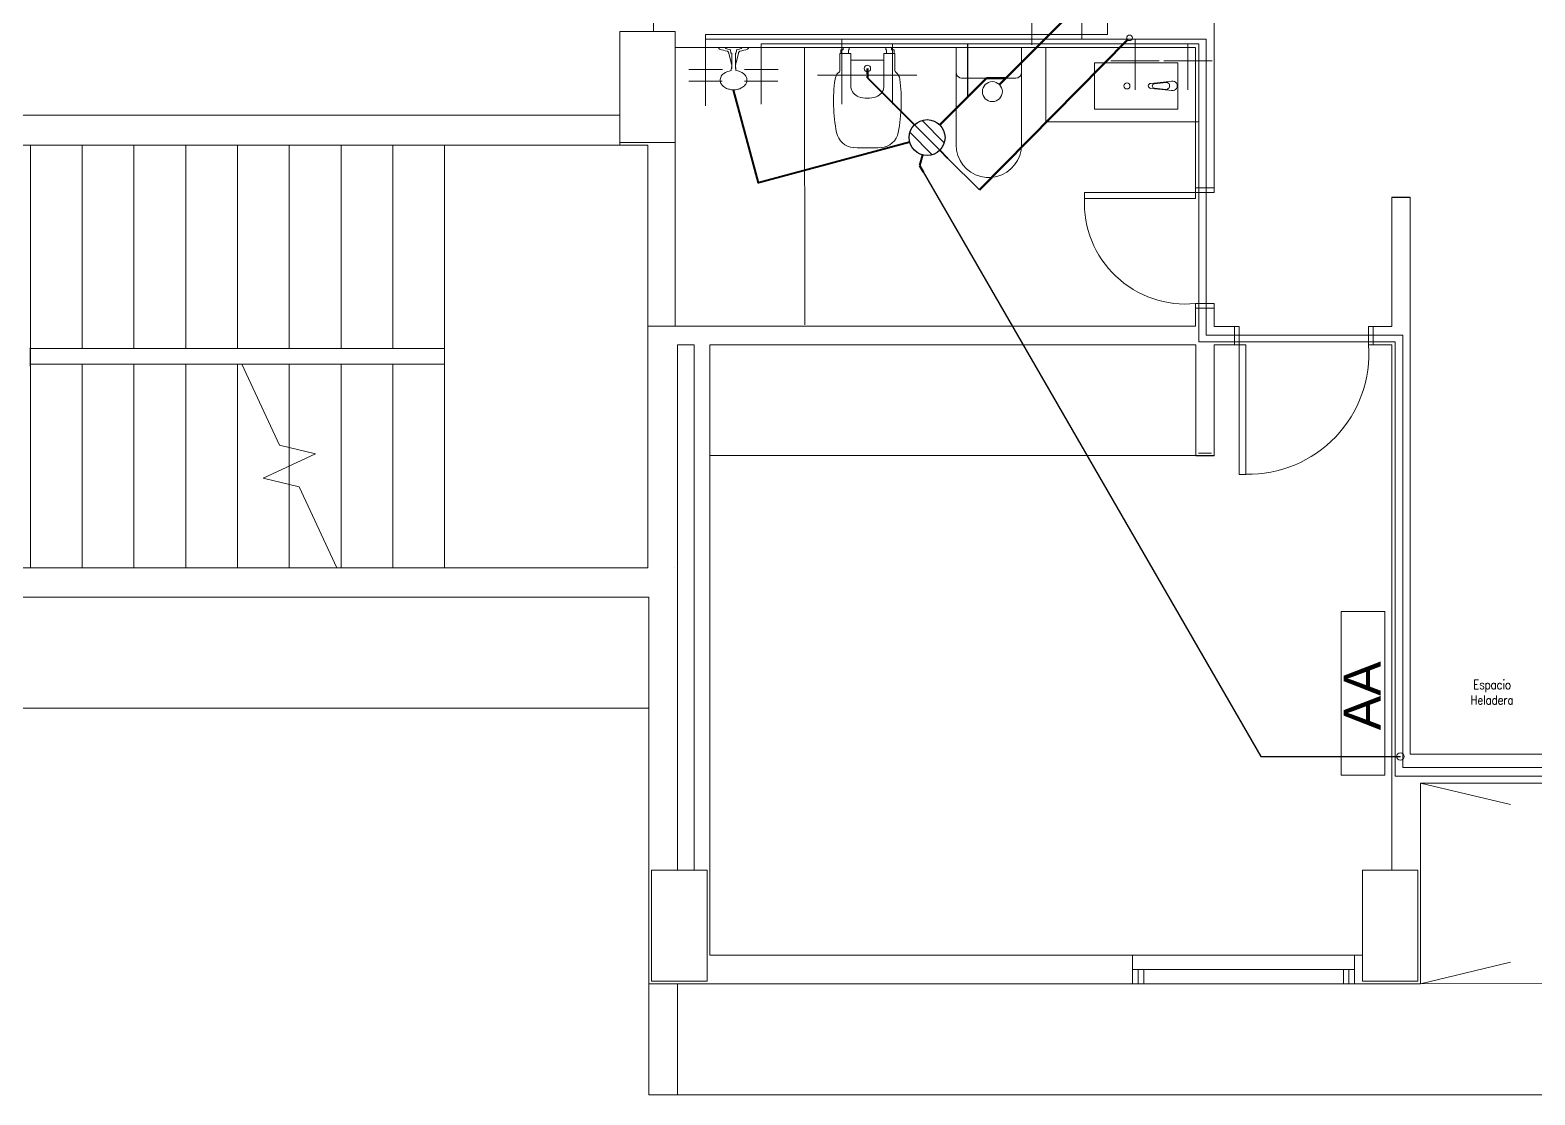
# Model space of a CAD drawing. Header units: millimetres. Extents: x 539 to 842, y -453 to -96.
# Drawn here: x 756.59 to 764.73, y -273.1 to -267.34 of the extents above; entities that cross this region are included whole.
import ezdxf

# ---------------------------------------------------------------- set-up
doc = ezdxf.new("R2010")
doc.units = ezdxf.units.MM
doc.header["$LTSCALE"] = 0.1
for name, pattern in [('ACAD_ISO02W100', [15, 12, -3]), ('CONTINUA', [0]), ('DASHED', [0.7, 0.5, -0.2]), ('Overhead', [0.003969, 0.002381, -0.001587])]:
    doc.linetypes.add(name, pattern=pattern)
doc.layers.get('0').update_dxf_attribs({"lineweight": 5})
for name, color, linetype, lineweight in [('00-Agua Caliente', 1, 'Continuous', 20), ('00-Agua Fria', 5, 'ACAD_ISO02W100', 20), ('A-DETL', 7, 'Continuous', 5), ('A-DETL-GENF', 7, 'Continuous', 5), ('MUEBLES', 250, 'Continuous', 5), ('P-SANR-FIXT', 7, 'Continuous', 5)]:
    doc.layers.add(name, color=color, linetype=linetype, lineweight=lineweight)
doc.layers.add('00-Primario', color=7, linetype='Continuous', true_color=0xff2400)
doc.layers.add('00-Secundario', color=24, linetype='Continuous')
doc.styles.add('Romans 1.50', font='romans.shx', dxfattribs={"width": 0.8, "height": 0.15})
doc.styles.get("Standard").update_dxf_attribs({"font": 'arial.ttf'})

# ---------------------------------------------------------------- blocks, each defined once
blk = doc.blocks.new('Shower-Valve_Trim-KOHLER-Alteo-K-TS45106 - 2_5 GPM_ 2BZ-Oil-Rubed Nickel-684691-2-TORRE-ARQ- PB _-2_14_')
at = {"color": 8}
for p, q in [((6.7269, 2.9363), (6.7321, 2.9322)), ((6.6969, 2.8137), (6.7075, 2.8569)), ((6.7075, 2.8569), (6.718, 2.9001)), ((6.718, 2.9001), (6.721, 2.898)), ((6.7258, 2.8695), (6.7397, 2.8638)), ((6.7402, 2.8627), (6.7395, 2.8597)), ((6.7395, 2.8597), (6.8183, 2.8404)), ((6.7426, 2.8755), (6.7842, 2.8541)), ((6.7848, 2.8518), (6.7851, 2.8531)), ((6.6946, 2.7787), (6.688, 2.7775)), ((6.7005, 2.8142), (6.6969, 2.8137)), ((6.7328, 2.8358), (6.7179, 2.8372)), ((6.7768, 2.8239), (6.73, 2.8241)), ((6.7346, 2.8396), (6.7339, 2.8366)), ((6.8134, 2.8203), (6.7346, 2.8396)), ((6.7781, 2.8243), (6.7784, 2.8256)), ((6.8259, 2.8149), (6.8179, 2.8169)), ((6.8239, 2.8413), (6.8318, 2.8394))]:
    blk.add_line(p, q, dxfattribs=at)
for centre, radius, start, end in [((6.7291, 2.9283), 0.00488, 3.24425, 51.85077), ((6.7192, 2.8954), 0.00318, 6.88973, 54.99277), ((6.5002, 2.8689), 0.2237, 0.86448, 6.88973), ((6.727, 2.8724), 0.00308, 180.86448, 247.69643), ((5.9932, 2.8866), 0.742, 359.92493, 3.24425), ((6.7501, 2.8856), 0.0149, 179.92493, 192.56357), ((6.7424, 2.8839), 0.00706, 192.56357, 234.97221), ((6.738, 2.8776), 0.000695, 336.22251, 54.97221), ((6.7391, 2.8771), 0.000526, 158.31404, 264.52152), ((6.7381, 2.8668), 0.00985, 62.69922, 84.52152), ((6.7393, 2.8629), 0.000995, 346.24425, 67.69643), ((6.7838, 2.8534), 0.000762, 331.70632, 62.39354), ((6.7853, 2.8526), 0.000925, 151.70632, 236.5035), ((6.7856, 2.853), 0.000513, 69.7338, 166.24425), ((6.9644, 3.1558), 0.3511, 239.42674, 242.54929), ((6.9162, 2.8068), 0.0905, 131.08312, 158.8669), ((6.8876, 2.8396), 0.0469, 98.13329, 131.08312), ((6.8866, 2.8465), 0.0399, 63.16756, 98.13329), ((6.8862, 2.8457), 0.0408, 36.25317, 63.16756), ((6.8665, 2.8313), 0.0652, 13.90573, 36.25317), ((6.6937, 2.7835), 0.00488, 280.63773, 329.24425), ((6.0602, 3.1604), 0.742, 329.24425, 332.56357), ((6.7, 2.8173), 0.00318, 277.49573, 325.59877), ((6.5181, 2.9419), 0.2237, 325.59877, 331.62402), ((6.7176, 2.8341), 0.00308, 84.79207, 151.62402), ((6.732, 2.8117), 0.0149, 139.92493, 152.56357), ((6.726, 2.8167), 0.00706, 97.51629, 139.92493), ((6.725, 2.8244), 0.000695, 277.51629, 356.26599), ((6.7262, 2.8243), 0.000526, 67.96699, 174.17446), ((6.7301, 2.8339), 0.00985, 247.96699, 269.78928), ((6.7329, 2.8368), 0.000995, 264.79207, 346.24425), ((6.7768, 2.8247), 0.000762, 270.09497, 0.78219), ((6.7785, 2.8247), 0.000925, 95.985, 180.78219), ((6.7786, 2.8242), 0.000513, 166.24425, 262.75471), ((6.7973, 2.4731), 0.3511, 89.93921, 93.06176), ((6.8164, 2.8304), 0.0125, 223.47835, 233.54211), ((6.81, 2.8218), 0.00187, 233.54211, 279.63606), ((6.8163, 2.83), 0.0125, 98.94639, 109.01015), ((6.8196, 2.8238), 0.00706, 209.18005, 256.24425), ((6.8146, 2.8406), 0.00187, 52.85244, 98.94639), ((6.7883, 2.8258), 0.0319, 28.27667, 30.71305), ((6.8222, 2.8345), 0.00706, 76.24425, 123.30845), ((6.9158, 2.8049), 0.0905, 173.6216, 201.40538), ((6.8752, 2.789), 0.0469, 201.40538, 234.35521), ((6.8441, 2.8205), 0.0869, 318.58277, 333.27475), ((6.8326, 2.8262), 0.0998, 333.27475, 346.24425), ((6.8326, 2.8262), 0.0998, 346.24425, 359.21375), ((6.8454, 2.8261), 0.0869, 359.21375, 13.90573), ((6.8711, 2.7833), 0.0399, 234.35521, 269.32094), ((6.8711, 2.7842), 0.0408, 269.32094, 296.23533), ((6.8603, 2.8061), 0.0652, 296.23533, 318.58277)]:
    blk.add_arc(centre, radius, start, end, dxfattribs=at)
blk = doc.blocks.new('Sanitary_Toilets_Ceramica-Catalano_Zero-70-One-Piece-Close-Coupled-Syphonic - Default-V1-2-TORRE-ARQ- PB _-2_14_')
at = {"layer": 'A-DETL-GENF', "color": 8}
for p, q in [((0.0444, 0.177), (0.0015, 0.177)), ((0.0887, 0.177), (0.0444, 0.177)), ((0.1331, 0.177), (0.0887, 0.177)), ((0.1331, 0.177), (0.1423, 0.1755)), ((0.524, 0.177), (0.1331, 0.177)), ((0.1423, 0.1755), (0.1331, 0.177)), ((0.1423, 0.1755), (0.1507, 0.1713)), ((0.1507, 0.1713), (0.1423, 0.1755)), ((0.1507, 0.1713), (0.1573, 0.1646)), ((0.1573, 0.1646), (0.1507, 0.1713)), ((0.1573, 0.1646), (0.1616, 0.1563)), ((0.1616, 0.1563), (0.1573, 0.1646)), ((0.5531, 0.1746), (0.524, 0.177)), ((0.5815, 0.1674), (0.5531, 0.1746)), ((0.6082, 0.1557), (0.5815, 0.1674)), ((0.1616, 0.1563), (0.1631, 0.147)), ((0.1631, 0.147), (0.1616, 0.1563)), ((0.1631, 0.147), (0.1631, -0.147)), ((0.1631, 0.098), (0.1631, 0.147)), ((0.1631, 0.049), (0.1631, 0.098)), ((0.6327, 0.1397), (0.6082, 0.1557)), ((0.6542, 0.1199), (0.6327, 0.1397)), ((0.6722, 0.0968), (0.6542, 0.1199)), ((0.6861, 0.0711), (0.6722, 0.0968)), ((0.1631, 0), (0.1631, 0.049)), ((0.6956, 0.0435), (0.6861, 0.0711)), ((0.7004, 0.0146), (0.6956, 0.0435)), ((0.7004, -0.0146), (0.7004, 0.0146)), ((0.1631, -0.049), (0.1631, 0)), ((0.1631, -0.098), (0.1631, -0.049)), ((0.6722, -0.0968), (0.6861, -0.0711)), ((0.6861, -0.0711), (0.6956, -0.0435)), ((0.6956, -0.0435), (0.7004, -0.0146)), ((0.1616, -0.1563), (0.1573, -0.1646)), ((0.1573, -0.1646), (0.1616, -0.1563)), ((0.1631, -0.147), (0.1616, -0.1563)), ((0.1616, -0.1563), (0.1631, -0.147)), ((0.1631, -0.147), (0.1631, -0.098)), ((0.5815, -0.1674), (0.6082, -0.1557)), ((0.6082, -0.1557), (0.6327, -0.1397)), ((0.6327, -0.1397), (0.6542, -0.1199)), ((0.6542, -0.1199), (0.6722, -0.0968)), ((0.0015, -0.177), (0.0444, -0.177)), ((0.0444, -0.177), (0.0887, -0.177)), ((0.0887, -0.177), (0.1331, -0.177)), ((0.1423, -0.1755), (0.1331, -0.177)), ((0.1331, -0.177), (0.1423, -0.1755)), ((0.1331, -0.177), (0.524, -0.177)), ((0.1507, -0.1713), (0.1423, -0.1755)), ((0.1423, -0.1755), (0.1507, -0.1713)), ((0.1573, -0.1646), (0.1507, -0.1713)), ((0.1507, -0.1713), (0.1573, -0.1646)), ((0.524, -0.177), (0.5531, -0.1746)), ((0.5531, -0.1746), (0.5815, -0.1674))]:
    blk.add_line(p, q, dxfattribs=at)
blk = doc.blocks.new('Vitreous china bidet _ Debba _ Roca _ 355994xx0 - White - Debba- Roca-2705266-2-TORRE-ARQ- PB _-2_14_')
at = {"layer": 'P-SANR-FIXT', "color": 8}
for p, q in [((0.0357, 0.0802), (0.0357, 0.2622)), ((0.2143, 0.2622), (0.2143, 0.0802)), ((-0.0236, 0.1689), (-0.0236, 0.0802)), ((0.2736, 0.0802), (0.2738, 0.1687)), ((0.0357, 0.1159), (0.2143, 0.1159)), ((-0.0236, 0.0802), (-0.0194, 0.0802)), ((-0.0194, 0.0802), (-0.0194, 0.0596)), ((-0.0194, 0.0802), (0.0221, 0.0802)), ((-0.0194, 0.0596), (-0.006, 0.0596)), ((-0.006, 0.0596), (-0.006, 0.0508)), ((0.0221, 0.0802), (0.0357, 0.0802)), ((0.0221, 0.0596), (0.0221, 0.0802)), ((0.026, 0.0596), (0.0221, 0.0596)), ((0.026, 0.0508), (0.026, 0.0596)), ((0.2143, 0.0802), (0.2279, 0.0802)), ((0.224, 0.0596), (0.2279, 0.0596)), ((0.224, 0.0508), (0.224, 0.0596)), ((0.2279, 0.0802), (0.2694, 0.0802)), ((0.2279, 0.0596), (0.2279, 0.0802)), ((0.256, 0.0508), (0.256, 0.0596)), ((0.256, 0.0596), (0.2694, 0.0596)), ((0.2694, 0.0596), (0.2694, 0.0802)), ((0.2694, 0.0802), (0.2736, 0.0802))]:
    blk.add_line(p, q, dxfattribs=at)
for centre, radius, start, end in [((0.0575, 0.4868), 0.1013, 93.86915, 168.75559), ((0.125, -0.5106), 1.1009, 86.13085, 93.86915), ((0.1925, 0.4868), 0.1013, 11.24441, 86.13085), ((0.8089, 0.3374), 0.8673, 168.75559, 187.87391), ((-0.5589, 0.3374), 0.8673, 352.12609, 11.24441), ((0.1, 0.2529), 0.0649, 110.16908, 171.83092), ((0.1293, 0.1353), 0.1859, 91.32885, 106.15101), ((0.1207, 0.1353), 0.1859, 73.84899, 88.67115), ((0.15, 0.2529), 0.0649, 8.16908, 69.83092), ((0.0086, 0.2267), 0.0594, 187.87391, 225.1331), ((-0.0411, 0.1689), 0.0175, 0, 63.70008), ((0.125, 0.1608), 0.0175, 0, 180), ((0.2904, 0.1686), 0.0167, 126.27151, 179.72849), ((0.2414, 0.2267), 0.0594, 311.25476, 352.12609), ((0.125, 0.1608), 0.0175, 180, 0)]:
    blk.add_arc(centre, radius, start, end, dxfattribs=at)
blk = doc.blocks.new('Bacha 45x25cm')
at = {"layer": 'MUEBLES', "color": 8}
for p, q in [((0.1116, 0.1456), (0.0994, 0.0278)), ((0.1062, 0.0625), (0.1134, 0.1271)), ((0.1367, 0.1258), (0.1438, 0.0625)), ((0.1384, 0.1456), (0.1506, 0.0278))]:
    blk.add_line(p, q, dxfattribs=at)
blk.add_lwpolyline([(0, 0.45), (0.25, 0.45), (0.25, 0), (0, 0)], close=True, dxfattribs=at)
blk.add_circle((0.125, 0.275), 0.0166, dxfattribs=at)
for centre, radius, start, end in [((0.125, 0.1456), 0.0134, 0, 180), ((0.125, 0.1258), 0.0117, 360, 173.64144), ((0.125, 0.0278), 0.0256, 168.17214, 11.82786), ((0.125, 0.0625), 0.0188, 167.28289, 12.84679)]:
    blk.add_arc(centre, radius, start, end, dxfattribs=at)
blk = doc.blocks.new('2-3y4P F')
at = {"color": 8, "lineweight": 18}
for p, q in [((759.9643, -266.9021), (759.9643, -267.3453)), ((762.9973, -268.1915), (762.9973, -266.9873)), ((760.0818, -267.3453), (759.7818, -267.3453)), ((759.7818, -267.3453), (759.7818, -267.7978)), ((759.9643, -267.3453), (760.0818, -267.3453)), ((760.0818, -267.4153), (760.0818, -267.3453)), ((760.0818, -267.4278), (760.0818, -267.4153)), ((760.0818, -267.4288), (760.0818, -267.4278)), ((760.0818, -267.4318), (760.0818, -267.4288)), ((760.0818, -267.9453), (760.0818, -267.4318)), ((760.0818, -267.4318), (762.8958, -267.4318)), ((762.8958, -267.4318), (762.8958, -268.1915)), ((759.7818, -267.7978), (755.6565, -267.7978)), ((759.7818, -267.7978), (759.7818, -267.7993)), ((759.7818, -267.9453), (759.7818, -267.7978)), ((759.7818, -267.7993), (759.7818, -267.8003)), ((759.7818, -267.8003), (759.7818, -267.8153)), ((759.7818, -267.8153), (759.7818, -267.9453)), ((755.2165, -267.9603), (759.7818, -267.9603)), ((756.594, -269.0603), (756.594, -267.9603)), ((759.934, -267.9603), (756.594, -267.9603)), ((756.874, -269.0603), (756.874, -267.9603)), ((756.874, -269.0603), (756.874, -267.9603)), ((757.154, -269.0603), (757.154, -267.9603)), ((757.154, -269.0603), (757.154, -267.9603)), ((757.434, -269.0603), (757.434, -267.9603)), ((757.434, -269.0603), (757.434, -267.9603)), ((757.714, -269.0603), (757.714, -267.9603)), ((757.714, -269.0603), (757.714, -267.9603)), ((757.994, -269.0603), (757.994, -267.9603)), ((757.994, -269.0603), (757.994, -267.9603)), ((758.274, -269.0603), (758.274, -267.9603)), ((758.274, -269.0603), (758.274, -267.9603)), ((758.554, -269.0603), (758.554, -267.9603)), ((758.554, -269.0603), (758.554, -267.9603)), ((758.834, -269.0603), (758.834, -267.9603)), ((758.834, -269.0603), (758.834, -267.9603)), ((759.7818, -267.9453), (760.0818, -267.9453)), ((759.7818, -267.9603), (759.7818, -267.9453)), ((759.934, -270.2453), (759.934, -267.9603)), ((760.0818, -267.9453), (760.0818, -268.9388)), ((762.8958, -268.2165), (762.2958, -268.2165)), ((762.2958, -268.2165), (762.2958, -268.248)), ((762.8958, -268.2165), (762.8958, -268.1915)), ((762.8958, -268.248), (762.8958, -268.2165)), ((762.8966, -268.1915), (762.8966, -268.2165)), ((762.9966, -268.1915), (762.8966, -268.1915)), ((762.8966, -268.2165), (762.9966, -268.2165)), ((762.9966, -268.2165), (762.9966, -268.1915)), ((762.2958, -268.248), (762.8958, -268.248)), ((764.0582, -268.2415), (763.9582, -268.2415)), ((763.9582, -268.2415), (763.9582, -268.9403)), ((764.0567, -268.243), (763.9582, -268.243)), ((763.9607, -268.243), (763.9607, -268.2415)), ((764.0557, -268.244), (763.9607, -268.244)), ((764.0557, -268.243), (764.0557, -268.2415)), ((764.0582, -271.2538), (764.0582, -268.2415)), ((762.8958, -268.8415), (762.8958, -268.9388)), ((762.8966, -268.8165), (762.8966, -268.8415)), ((762.9966, -268.8165), (762.8966, -268.8165)), ((762.8966, -268.8415), (762.9966, -268.8415)), ((762.9966, -268.8415), (762.9966, -268.8165)), ((762.9973, -268.9403), (762.9973, -268.8415)), ((759.934, -268.9388), (759.934, -270.2453)), ((762.8958, -268.9388), (759.934, -268.9388)), ((763.1077, -268.9403), (762.9973, -268.9403)), ((763.1077, -268.9403), (763.1327, -268.9403)), ((763.1077, -269.0403), (763.1077, -268.9403)), ((763.1327, -268.9403), (763.1327, -269.0403)), ((763.8327, -268.9403), (763.8577, -268.9403)), ((763.8327, -269.0403), (763.8327, -268.9403)), ((763.9582, -268.9403), (763.8577, -268.9403)), ((763.8577, -268.9403), (763.8577, -269.0403)), ((756.5925, -269.1554), (756.5925, -269.0569)), ((756.594, -269.0579), (756.5925, -269.0579)), ((756.594, -269.1554), (756.594, -269.0554)), ((758.834, -269.0603), (756.594, -269.0603)), ((758.834, -269.1453), (758.834, -269.0603)), ((760.095, -271.8814), (760.095, -269.0403)), ((760.095, -269.0403), (760.184, -269.0403)), ((760.184, -269.0403), (760.184, -271.8814)), ((760.269, -269.0403), (762.8973, -269.0403)), ((760.269, -272.3404), (760.269, -269.0403)), ((762.8973, -269.0403), (762.8973, -269.6403)), ((762.9973, -269.0403), (763.1077, -269.0403)), ((762.9973, -269.6403), (762.9973, -269.0403)), ((763.1327, -269.0403), (763.1077, -269.0403)), ((763.1327, -269.0403), (763.1677, -269.0403)), ((763.1327, -269.7403), (763.1327, -269.0403)), ((763.1677, -269.0403), (763.1677, -269.7403)), ((763.8577, -269.0403), (763.8327, -269.0403)), ((763.8577, -269.0403), (763.9582, -269.0403)), ((763.9582, -269.0403), (763.9582, -271.8814)), ((756.594, -269.1529), (756.5925, -269.1529)), ((756.594, -269.1453), (756.874, -269.1453)), ((756.594, -269.1529), (756.594, -270.2453)), ((756.874, -269.1453), (757.154, -269.1453)), ((756.874, -269.1453), (756.874, -270.2453)), ((757.154, -269.1453), (757.434, -269.1453)), ((757.154, -269.1453), (757.154, -270.2453)), ((757.434, -269.1453), (757.714, -269.1453)), ((757.434, -269.1453), (757.434, -270.2453)), ((757.714, -269.1453), (757.7376, -269.1453)), ((757.714, -269.1453), (757.714, -270.2453)), ((757.7376, -269.1453), (758.834, -269.1453)), ((757.994, -269.1453), (757.994, -269.5948)), ((757.994, -269.1453), (757.994, -269.5948)), ((758.274, -269.1453), (758.274, -270.2453)), ((758.274, -269.1453), (758.274, -270.2453)), ((758.554, -269.1453), (758.554, -270.2453)), ((758.554, -269.1453), (758.554, -270.2453)), ((758.834, -269.1453), (758.834, -270.2453)), ((758.834, -269.1453), (758.834, -270.2453)), ((757.994, -269.5948), (757.994, -269.6953)), ((762.8973, -269.6388), (760.2665, -269.6388)), ((762.8973, -269.6388), (762.9958, -269.6388)), ((762.8973, -269.6403), (762.9973, -269.6403)), ((762.8998, -269.6378), (762.9948, -269.6378)), ((762.8998, -269.6403), (762.8998, -269.6388)), ((762.9123, -269.6253), (762.9823, -269.6253)), ((762.9948, -269.6403), (762.9948, -269.6388)), ((757.994, -269.6953), (757.994, -269.7957)), ((757.994, -269.6953), (757.994, -269.7957)), ((763.1677, -269.7403), (763.1327, -269.7403)), ((757.994, -269.7957), (757.994, -270.2453)), ((759.934, -270.2453), (753.8565, -270.2453)), ((759.7411, -270.2453), (759.934, -270.2453)), ((760.079, -270.2453), (760.08, -270.2453)), ((753.8565, -270.4053), (759.939, -270.4053)), ((759.939, -270.4053), (759.939, -272.4964)), ((745.5931, -271.0053), (759.939, -271.0053)), ((766.6183, -271.2538), (764.0582, -271.2538)), ((764.1142, -271.4098), (766.6183, -271.4098)), ((764.1142, -272.4964), (764.1142, -271.4098)), ((760.079, -271.8814), (759.954, -271.8814)), ((759.954, -271.8814), (759.954, -272.3404)), ((759.954, -271.8814), (760.095, -271.8814)), ((760.08, -271.8814), (760.079, -271.8814)), ((760.0925, -271.8814), (760.08, -271.8814)), ((760.0935, -271.8814), (760.0925, -271.8814)), ((760.095, -271.8814), (760.0935, -271.8814)), ((760.184, -271.8814), (760.095, -271.8814)), ((760.254, -271.8814), (760.184, -271.8814)), ((760.184, -271.8814), (760.254, -271.8814)), ((760.254, -272.3404), (760.254, -271.8814)), ((763.9582, -271.8814), (763.7992, -271.8814)), ((763.7992, -271.8814), (763.7992, -272.3404)), ((763.9597, -271.8814), (763.9582, -271.8814)), ((763.9582, -271.8814), (764.0992, -271.8814)), ((763.9607, -271.8814), (763.9597, -271.8814)), ((763.9732, -271.8814), (763.9607, -271.8814)), ((763.9742, -271.8814), (763.9732, -271.8814)), ((764.0992, -271.8814), (763.9742, -271.8814)), ((764.0992, -272.4814), (764.0992, -271.8814)), ((759.954, -272.3404), (759.954, -272.4814)), ((760.254, -272.3429), (760.254, -272.3404)), ((760.254, -272.3554), (760.254, -272.3429)), ((760.254, -272.3429), (760.254, -272.4814)), ((760.254, -272.3564), (760.254, -272.3554)), ((760.254, -272.4814), (760.254, -272.3564)), ((762.5562, -272.3404), (760.269, -272.3404)), ((762.5562, -272.4184), (762.5562, -272.3404)), ((762.5562, -272.3404), (763.7562, -272.3404)), ((763.7992, -272.3404), (763.7562, -272.3404)), ((763.7562, -272.3404), (763.7562, -272.4184)), ((763.7992, -272.3404), (763.7992, -272.3419)), ((763.7992, -272.4814), (763.7992, -272.3404)), ((763.7992, -272.3419), (763.7992, -272.3429)), ((763.7992, -272.3429), (763.7992, -272.3554)), ((763.7992, -272.3554), (763.7992, -272.3564)), ((763.7992, -272.3564), (763.7992, -272.4814)), ((762.5862, -272.4184), (762.5562, -272.4184)), ((762.5562, -272.4184), (762.5562, -272.4964)), ((762.6162, -272.4184), (762.5862, -272.4184)), ((762.5862, -272.4184), (762.5862, -272.4964)), ((762.5862, -272.4964), (762.5862, -272.4184)), ((763.6962, -272.4184), (762.6162, -272.4184)), ((762.6162, -272.4184), (762.6162, -272.4336)), ((762.6162, -272.4964), (762.6162, -272.4184)), ((763.6962, -272.4336), (763.6962, -272.4184)), ((763.7262, -272.4184), (763.6962, -272.4184)), ((763.6962, -272.4184), (763.6962, -272.4964)), ((763.7262, -272.4964), (763.7262, -272.4184)), ((763.7562, -272.4184), (763.7262, -272.4184)), ((763.7262, -272.4184), (763.7262, -272.4964)), ((763.7562, -272.4964), (763.7562, -272.4184)), ((759.939, -272.4964), (762.5562, -272.4964)), ((759.939, -272.4964), (759.939, -273.0964)), ((759.954, -272.4814), (760.254, -272.4814)), ((760.095, -273.0964), (760.095, -272.4964)), ((762.5562, -272.4964), (762.5862, -272.4964)), ((762.5862, -272.4964), (762.6162, -272.4964)), ((763.6962, -272.4964), (762.6162, -272.4964)), ((763.6962, -272.4964), (763.7262, -272.4964)), ((763.7262, -272.4964), (763.7562, -272.4964)), ((763.7562, -272.4964), (764.1142, -272.4964)), ((763.7992, -272.4814), (763.9582, -272.4814)), ((763.9582, -272.4814), (764.0992, -272.4814)), ((768.5833, -272.4814), (764.1142, -272.4964)), ((759.939, -273.0964), (760.095, -273.0964)), ((760.095, -273.0964), (771.923, -273.0964))]:
    blk.add_line(p, q, dxfattribs=at)
at = {"color": 8, "linetype": 'Overhead', "lineweight": 18}
for p, q in [((756.594, -269.1529), (756.594, -270.2453)), ((756.874, -269.1453), (756.874, -270.2453)), ((757.154, -269.1453), (757.154, -270.2453)), ((757.434, -269.1453), (757.434, -270.2453)), ((757.714, -269.1453), (757.714, -270.2453)), ((757.994, -269.5948), (757.994, -269.6953)), ((757.994, -269.7957), (757.994, -270.2453))]:
    blk.add_line(p, q, dxfattribs=at)
at = {"color": 8, "linetype": 'Continuous', "lineweight": 18}
for p, q in [((757.9412, -269.582), (757.7376, -269.1453)), ((758.1356, -269.6293), (757.9412, -269.582)), ((757.8524, -269.7613), (758.1356, -269.6293)), ((758.0468, -269.8086), (757.8524, -269.7613)), ((758.2505, -270.2453), (758.0468, -269.8086))]:
    blk.add_line(p, q, dxfattribs=at)
at = {"color": 8, "linetype": 'CONTINUA', "lineweight": 18}
for p, q in [((763.6842, -270.4817), (763.9206, -270.4817)), ((763.6842, -271.3666), (763.6842, -270.4817)), ((763.9206, -270.4817), (763.9206, -271.3666)), ((763.9206, -271.3666), (763.6842, -271.3666))]:
    blk.add_line(p, q, dxfattribs=at)
at = {"color": 8, "linetype": 'DASHED', "lineweight": 18, "ltscale": 10}
for p, q in [((764.1142, -271.4098), (768.5833, -272.4814)), ((764.1142, -272.4964), (768.5833, -271.4098))]:
    blk.add_line(p, q, dxfattribs=at)
at = {"color": 8, "lineweight": 18}
for centre, radius, start, end in [((762.8417, -268.2728), 0.5464, 177.40168, 275.68796), ((763.181, -269.087), 0.6534, 268.83598, 4.10162)]:
    blk.add_arc(centre, radius, start, end, dxfattribs=at)
at = {"layer": 'A-DETL', "color": 8, "lineweight": 18}
blk.add_line((760.7821, -268.9318), (760.782, -267.4318), dxfattribs=at)
at = {"layer": 'A-DETL', "color": 8, "linetype": 'ByBlock', "lineweight": 18}
for p, q in [((762.087, -267.8344), (762.087, -267.4318)), ((762.9123, -267.8344), (762.087, -267.8344))]:
    blk.add_line(p, q, dxfattribs=at)
at = {"layer": 'MUEBLES', "lineweight": 18, "xscale": -1.000000000000002, "rotation": 90.00000028543415}
blk.add_blockref('Bacha 45x25cm', (762.8, -267.5145), dxfattribs=at)
blk.add_blockref('Bacha 45x25cm', (762.8, -267.5145), dxfattribs=at)
at = {"layer": 'P-SANR-FIXT', "lineweight": 18, "rotation": 283.7592465632944}
blk.add_blockref('Shower-Valve_Trim-KOHLER-Alteo-K-TS45106 - 2_5 GPM_ 2BZ-Oil-Rubed Nickel-684691-2-TORRE-ARQ- PB _-2_14_', (756.0273, -261.5965), dxfattribs=at)
at = {"layer": 'P-SANR-FIXT', "lineweight": 18, "xscale": -1}
for name, p, rotation in [('Vitreous china bidet _ Debba _ Roca _ 355994xx0 - White - Debba- Roca-2705266-2-TORRE-ARQ- PB _-2_14_', (760.9964, -267.3848), 180), ('Sanitary_Toilets_Ceramica-Catalano_Zero-70-One-Piece-Close-Coupled-Syphonic - Default-V1-2-TORRE-ARQ- PB _-2_14_', (761.7781, -267.4341), 90.00000004912687)]:
    blk.add_blockref(name, p, dxfattribs=dict(at, rotation=rotation))
at = {"color": 8, "linetype": 'CONTINUA', "lineweight": 13}
blk.add_text('AA', height=0.2, rotation=90, dxfattribs=at).set_placement((763.8981, -271.1242))
at = {"color": 8, "lineweight": 18, "style": 'Romans 1.50', "width": 0.8}
for s, p in [('Espacio', (764.3988, -270.9022)), ('Heladera', (764.3835, -270.9855))]:
    blk.add_text(s, height=0.05, dxfattribs=at).set_placement(p)

msp = doc.modelspace()

# ---------------------------------------------------------------- linework, layer by layer
at = {"layer": '00-Agua Caliente', "color": 1, "linetype": 'Continuous', "lineweight": 20}
for p, q in [((760.2462, -267.3613), (760.2462, -267.7475)), ((760.9824, -267.3871), (760.9824, -267.7377)), ((762.5691, -267.3871), (762.5691, -267.6602)), ((760.155, -267.5503), (760.3374, -267.5503)), ((762.7, -267.5047), (762.4382, -267.5047)), ((760.1563, -267.6133), (760.3361, -267.6133)), ((761.1133, -267.5823), (760.8515, -267.5823))]:
    msp.add_line(p, q, dxfattribs=at)
at = {"layer": '00-Agua Caliente', "linetype": 'CONTINUA'}
for points in [[(762.2139, -265.8697), (762.2816, -265.8697), (762.2816, -267.3871)], [(760.2462, -267.3871), (762.9537, -267.3871)], [(762.9537, -267.3871), (762.9537, -268.9878), (764.0187, -268.9878), (764.0187, -271.325), (767.3239, -271.325)]]:
    msp.add_lwpolyline(points, dxfattribs=at)
at = {"layer": '00-Agua Caliente', "linetype": 'ACAD_ISO02W100', "ltscale": 3}
for points in [[(762.2996, -265.8697), (762.4205, -265.8697), (762.4205, -267.3613)], [(760.2462, -267.3613), (762.4205, -267.3613)]]:
    msp.add_lwpolyline(points, dxfattribs=at)
at = {"layer": '00-Agua Fria', "color": 5, "linetype": 'Continuous', "lineweight": 20}
for p, q in [((760.5473, -267.4129), (760.5473, -267.7377)), ((761.2577, -267.4129), (761.2577, -267.7377)), ((762.8556, -267.4129), (762.8556, -267.6602)), ((760.456, -267.5503), (760.6385, -267.5503)), ((762.7247, -267.5047), (762.9865, -267.5047)), ((760.4573, -267.6133), (760.6372, -267.6133)), ((761.1268, -267.5823), (761.3886, -267.5823))]:
    msp.add_line(p, q, dxfattribs=at)
at = {"layer": '00-Agua Fria', "color": 5, "lineweight": 25}
msp.add_line((761.663, -267.4129), (761.663, -267.6978), dxfattribs=at)
at = {"layer": '00-Agua Fria', "ltscale": 3}
for points in [[(762.0849, -265.8449), (762.0101, -265.8449), (762.0101, -267.4166)], [(760.5473, -267.4129), (762.9134, -267.4129)], [(762.9134, -267.4129), (762.9134, -269.0233), (763.9769, -269.0233), (763.9769, -271.3728), (768.2884, -271.3728)]]:
    msp.add_lwpolyline(points, dxfattribs=at)
at = {"layer": '00-Primario', "lineweight": 50}
for points in [[(761.8356, -267.6324), (762.1719, -267.2961)], [(761.5129, -267.8504), (761.7662, -267.5971)], [(761.8708, -267.5971), (761.7662, -267.5971)]]:
    msp.add_lwpolyline(points, dxfattribs=at)
at = {"layer": '00-Primario', "lineweight": 20}
msp.add_circle((761.7973, -267.6706), 0.0541, dxfattribs=at)
at = {"layer": '00-Secundario', "lineweight": 15}
for p, q in [((761.4717, -268.0116), (761.3519, -267.8908)), ((761.5129, -267.9872), (761.3761, -267.8504)), ((761.537, -267.9469), (761.4172, -267.826))]:
    msp.add_line(p, q, dxfattribs=at)
at = {"layer": '00-Secundario', "lineweight": 50}
for points in [[(762.5289, -267.3905), (761.7275, -268.2019)], [(761.1214, -267.5456), (761.1214, -267.5958)]]:
    msp.add_lwpolyline(points, dxfattribs=at)
at = {"layer": '00-Secundario', "lineweight": 40}
for points in [[(761.1214, -267.5958), (761.3471, -267.8214)], [(761.3511, -267.9438), (760.5323, -268.1632), (760.3976, -267.6605)], [(761.3761, -267.8504), (761.3471, -267.8214)], [(761.4194, -268.0122), (761.4039, -268.0702)], [(761.5129, -267.9872), (761.5553, -268.0297)], [(761.4039, -268.0702), (761.4231, -268.1035)]]:
    msp.add_lwpolyline(points, dxfattribs=at)
at = {"layer": '00-Secundario', "lineweight": 30}
for points in [[(761.5553, -268.0297), (761.7275, -268.2019)], [(761.4231, -268.1035), (763.2493, -271.2666), (764.0044, -271.2666)]]:
    msp.add_lwpolyline(points, dxfattribs=at)
at = {"layer": '00-Secundario', "linetype": 'Continuous', "lineweight": 20}
msp.add_circle((762.5396, -267.3797), 0.0151, dxfattribs=at)
at = {"layer": '00-Secundario', "lineweight": 25}
msp.add_circle((761.4445, -267.9188), 0.0967, dxfattribs=at)
msp.add_circle((761.4445, -267.9188), 0.0967, dxfattribs=at)
at = {"layer": '00-Secundario', "linetype": 'CONTINUA', "lineweight": 20}
msp.add_circle((764.0044, -271.2666), 0.02, dxfattribs=at)

# ---------------------------------------------------------------- block references
at = {"color": 2, "linetype": 'CONTINUA', "lineweight": 13}
msp.add_blockref('2-3y4P F', (0, 0), dxfattribs=at)

doc.saveas('drawing.dxf')
